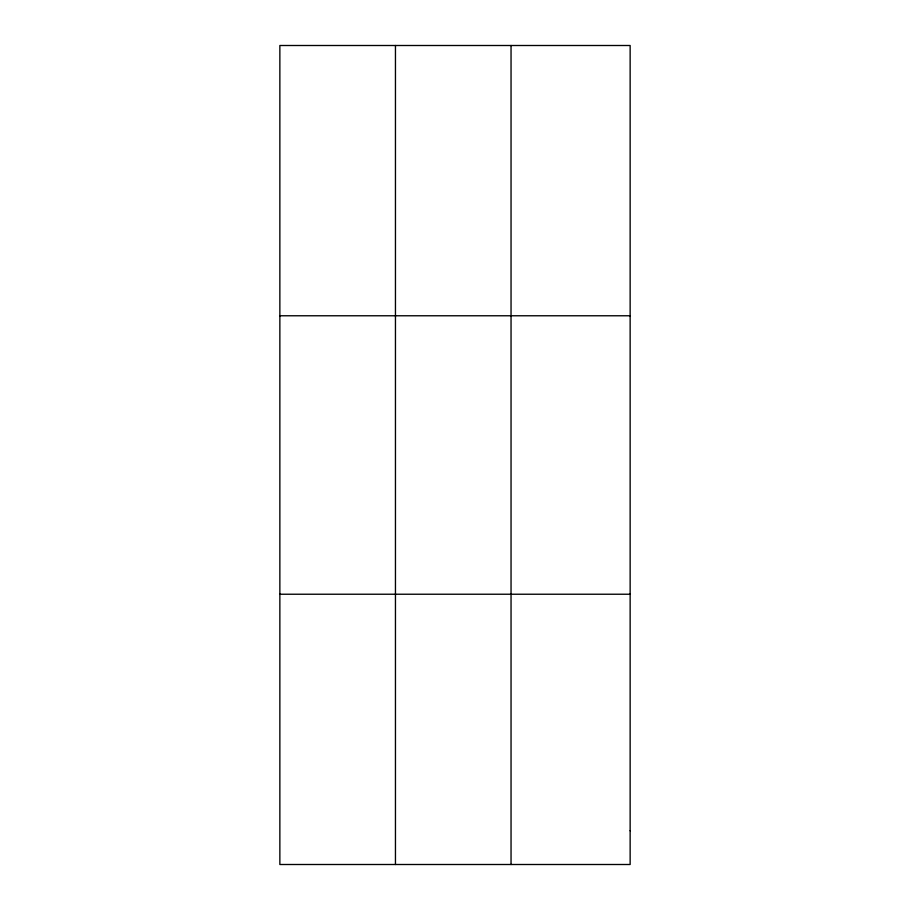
<?xml version="1.0" encoding="UTF-8"?>
<svg xmlns="http://www.w3.org/2000/svg" width="910" height="910" viewBox="0 0 910 910"><rect width="100%" height="100%" fill="white"/><g stroke="black" fill="none" stroke-linecap="round" stroke-linejoin="round"><path stroke-width="1.36" d="M395.452 45.5L395.452 864.5M511.045 45.5L511.045 864.5M279.859 315.77L630.141 315.77M279.859 594.23L630.141 594.23M630.141 830.716L630.141 864.5L279.859 864.5L279.859 45.5L630.141 45.5L630.141 830.716"/></g></svg>
